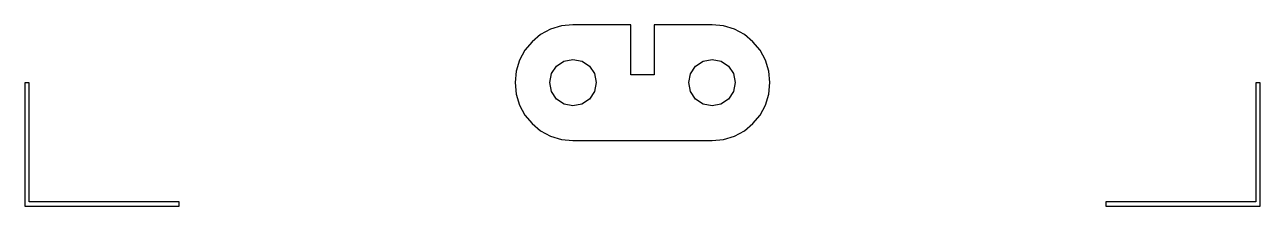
# Model space of a CAD drawing. Extents: x 0 to 8, y 0 to 8.
# Drawn here: x 0 to 8, y 0 to 1.18 of the extents above.
import ezdxf

# ---------------------------------------------------------------- set-up
doc = ezdxf.new("R2010")
doc.units = 0
doc.layers.add('Layer_1', color=7, linetype='CONTINUOUS')

msp = doc.modelspace()

# ---------------------------------------------------------------- linework, layer by layer
at = {"layer": 'Layer_1', "color": 7}
for points in [[(3.549984, 1.175034), (3.474579, 1.16739), (3.404269, 1.145481), (3.340582, 1.110835), (3.285046, 1.06498), (3.239191, 1.009444), (3.204545, 0.945757), (3.182636, 0.875447), (3.174992, 0.800042), (3.182636, 0.724638), (3.204545, 0.654329), (3.239191, 0.590642), (3.285046, 0.535106), (3.340582, 0.489251), (3.404269, 0.454604), (3.474579, 0.432694), (3.549984, 0.425051), (4.450007, 0.425051), (4.525411, 0.432694), (4.595721, 0.454604), (4.659408, 0.489251), (4.714943, 0.535106), (4.760799, 0.590642), (4.795446, 0.654329), (4.817355, 0.724638), (4.824999, 0.800042), (4.817355, 0.875447), (4.795446, 0.945757), (4.760799, 1.009444), (4.714943, 1.06498), (4.659408, 1.110835), (4.595721, 1.145481), (4.525411, 1.16739), (4.450007, 1.175034), (4.074959, 1.175034), (4.074959, 0.850038), (3.924975, 0.850038), (3.924975, 1.175034), (3.549984, 1.175034), (3.549984, 1.175034)], [(3.549984, 0.950029), (3.608362, 0.938238), (3.656034, 0.906094), (3.688178, 0.858421), (3.699968, 0.800042), (3.688563, 0.742631), (3.656053, 0.693956), (3.60739, 0.661429), (3.549984, 0.650002), (3.492576, 0.661428), (3.443912, 0.693955), (3.411402, 0.742631), (3.399997, 0.800042), (3.411787, 0.858421), (3.443931, 0.906095), (3.491604, 0.938239), (3.549984, 0.950029), (3.549984, 0.950029)], [(4.450007, 0.950029), (4.508386, 0.938239), (4.55606, 0.906095), (4.588204, 0.858421), (4.599994, 0.800042), (4.588589, 0.742631), (4.556079, 0.693955), (4.507415, 0.661428), (4.450007, 0.650002), (4.392583, 0.661413), (4.343901, 0.693936), (4.311377, 0.742618), (4.299967, 0.800042), (4.311393, 0.85745), (4.34392, 0.906114), (4.392595, 0.938624), (4.450007, 0.950029), (4.450007, 0.950029)]]:
    msp.add_lwpolyline(points, dxfattribs=at)
for points in [[(0, 0.799975), (0, 0), (1.000015, 0), (1.000015, 0.028332), (0.028335, 0.028332), (0.028335, 0.799975), (0, 0.799975)], [(7.971671, 0.799978), (7.971671, 0.028332), (6.999986, 0.028332), (6.999986, 0), (8.000004, 0), (8.000004, 0.799978), (7.971671, 0.799978)]]:
    msp.add_lwpolyline(points, close=True, dxfattribs=at)

doc.saveas('drawing.dxf')
